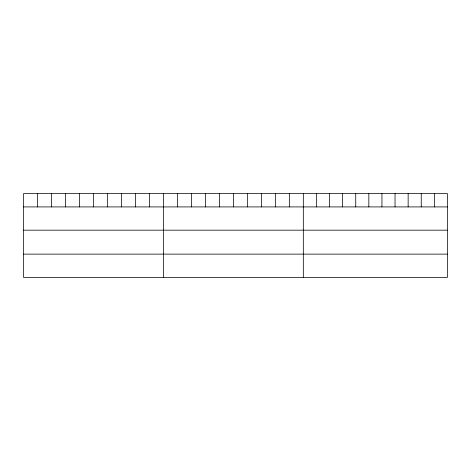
<?xml version="1.0" encoding="UTF-8"?>
<svg xmlns="http://www.w3.org/2000/svg" width="471" height="471" viewBox="0 0 471 471"><rect width="100%" height="100%" fill="white"/><g stroke="black" fill="none" stroke-linecap="round" stroke-linejoin="round"><path stroke-width="0.71" d="M447.45 206.916L447.45 277.384L23.55 277.384L23.55 193.616L447.45 193.616L447.45 206.916L23.55 206.916M23.55 230.172L447.45 230.172M23.55 254.128L447.45 254.128M434.35 193.616L434.35 206.916M421.245 193.616L421.245 206.916M408.145 193.616L408.145 206.916M395.039 193.616L395.039 206.916M381.94 193.616L381.94 206.916M368.834 193.616L368.834 206.916M355.735 193.616L355.735 206.916M342.629 193.616L342.629 206.916M329.529 193.616L329.529 206.916M316.424 193.616L316.424 206.916M303.324 193.616L303.324 277.384M289.335 193.616L289.335 206.916M275.347 193.616L275.347 206.916M261.358 193.616L261.358 206.916M247.369 193.616L247.369 206.916M233.38 193.616L233.38 206.916M219.392 193.616L219.392 206.916M205.403 193.616L205.403 206.916M191.414 193.616L191.414 206.916M177.426 193.616L177.426 206.916M163.437 193.616L163.437 277.384M149.448 193.616L149.448 206.916M135.46 193.616L135.46 206.916M121.471 193.616L121.471 206.916M107.482 193.616L107.482 206.916M93.494 193.616L93.494 206.916M79.505 193.616L79.505 206.916M65.516 193.616L65.516 206.916M51.527 193.616L51.527 206.916M37.539 193.616L37.539 206.916"/></g></svg>
